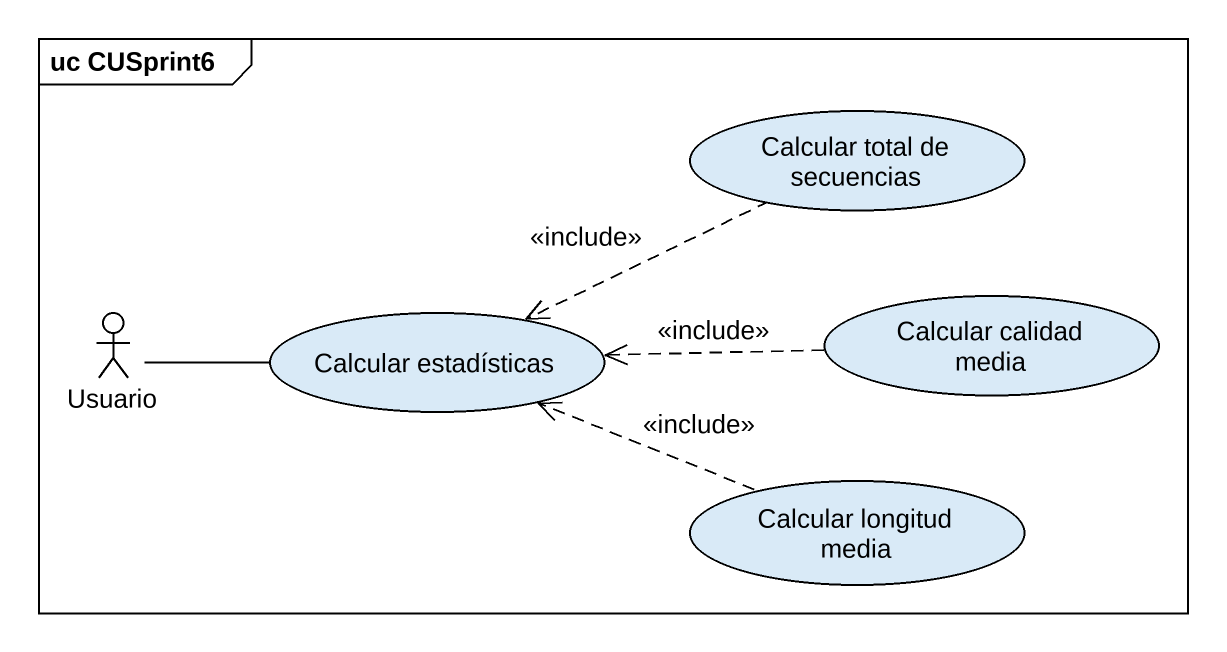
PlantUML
@startuml
mainframe uc CUSprint6
usecase "Calcular total de secuencias" as Calcular_total_de_secuencias
actor Usuario
usecase "Calcular estadísticas" as Calcular_estadísticas
usecase "Calcular calidad media" as Calcular_calidad_media
usecase "Calcular longitud media" as Calcular_longitud_media
Calcular_total_de_secuencias .left.> Calcular_estadísticas : <<include>>
Usuario -right- Calcular_estadísticas
Calcular_calidad_media .left.> Calcular_estadísticas : <<include>>
Calcular_longitud_media .left.> Calcular_estadísticas : <<include>>
@enduml
